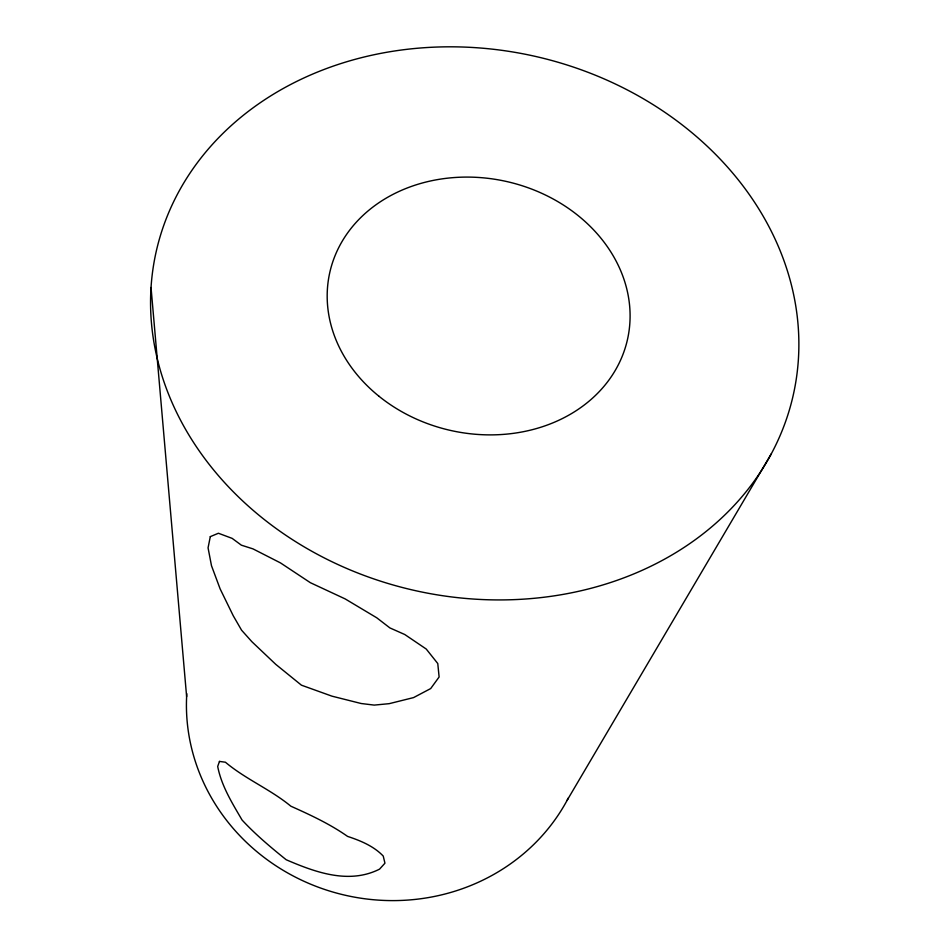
<?xml version="1.0" encoding="UTF-8"?>
<svg xmlns="http://www.w3.org/2000/svg" width="948" height="948" viewBox="0 0 948 948"><rect width="100%" height="100%" fill="white"/><g stroke="black" fill="none" stroke-linecap="round" stroke-linejoin="round"><path stroke-width="1.42" d="M567.034 800.479L771.328 453.772A326.503 273.771 12.7 0 0 439.659 46.962A326.503 273.771 12.7 0 0 213.17 469.379A326.503 273.771 12.7 0 0 771.328 453.772M151.04 287.493L186.626 696.59M568.421 797.872A201.699 189.932 12.7 0 1 336.481 893.052A201.699 189.932 12.7 0 1 186.792 693.675M210.302 536.639L208.062 547.837L211.487 565.707L220.114 588.85L233.22 615.714L241.574 630.195L251.907 641.737L275.738 664.335L301.428 685.179L331.966 696.164L361.164 703.511L374.223 705.099L389.201 703.665L413.565 697.598L430.688 688.568L439.114 676.99L437.775 663.541L426.233 649.036L404.796 634.532L389.877 627.908L376.783 617.812L345.143 598.899L310.375 582.7L280.525 562.934L253.009 548.892L241.361 545.171L232.142 538.369L218.407 533.25L210.302 536.639M219.462 761.41L217.696 766.458C221.441 785.928 232.213 803.11 242.06 820.02C255.533 834.572 270.773 847.334 286.189 859.741C315.329 872.267 348.876 884.591 379.544 869.15L384.947 863.201L383.241 856.068C373.654 846.054 360.524 840.675 347.572 836.397C329.987 824.049 310.411 814.948 290.87 806.203C270.334 789.281 245.615 779.22 225.423 762.228L219.462 761.41M378.999 396.264A152.581 127.589 12.7 0 0 627.244 340.533A152.581 127.589 12.7 0 0 429.669 181.163A152.581 127.589 12.7 0 0 378.999 396.264"/></g></svg>
